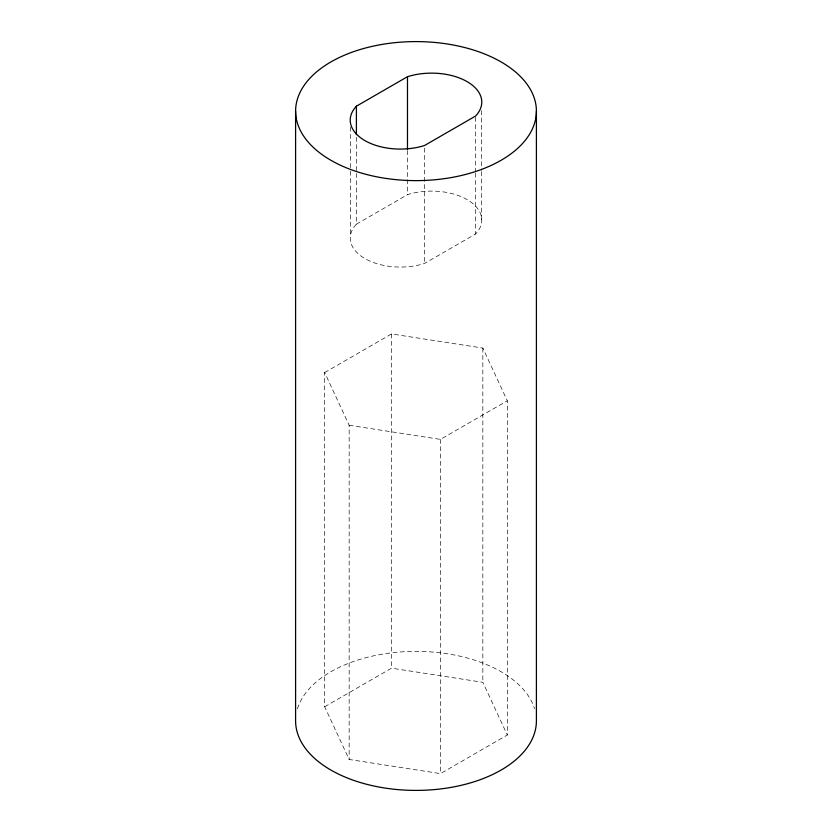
<?xml version="1.0" encoding="UTF-8"?>
<svg xmlns="http://www.w3.org/2000/svg" width="832" height="832" viewBox="0 0 832 832"><rect width="100%" height="100%" fill="white"/><g stroke="black" fill="none" stroke-linecap="round" stroke-linejoin="round"><path stroke-width="0.62" stroke-dasharray="4.16 3.12" d="M356.408 224.162L407.482 194.667A50.17 28.964 0 0 1 467.085 199.586A50.17 28.964 0 0 1 475.592 233.99L424.518 263.484A50.17 28.964 0 0 1 364.915 258.565A50.17 28.964 0 0 1 356.408 224.162L356.408 173.607M324.688 372.528L391.529 333.944L482.841 348.067L507.312 400.785L507.312 735.02L440.471 773.614L349.159 759.481L324.688 706.763L324.688 372.528L349.159 425.256L349.159 759.481M349.159 425.256L440.471 439.379L507.312 400.785M324.688 706.763L391.529 668.169L482.841 682.292L507.312 735.02M482.841 348.067L482.841 682.292M481.645 110.677L481.645 170.31M481.645 171.61L481.645 222.165M475.592 117.322L475.592 171.766M475.592 173.066L475.592 233.99M440.471 439.379L440.471 773.614M424.518 148.106L424.518 263.484M407.482 150.592L407.482 194.667M391.529 333.944L391.529 668.169M356.408 137.311L356.408 172.307M350.355 127.098L350.355 169.874M350.355 171.174L350.355 235.986M297.44 708.802A120.401 69.514 0 0 1 416 651.383A120.401 69.514 0 0 1 534.56 708.802"/><path stroke-width="1.25" d="M356.408 106.194L407.482 76.7A50.17 28.964 0 0 1 467.085 81.619A50.17 28.964 0 0 1 475.592 116.022L424.518 145.517A50.17 28.964 0 0 1 364.915 140.598A50.17 28.964 0 0 1 356.408 106.194L356.408 134.711M536.401 111.114A120.401 69.514 0 0 1 355.805 171.309A120.401 69.514 0 0 1 355.805 50.908A120.401 69.514 0 0 1 536.401 111.114L536.401 720.886A120.401 69.514 0 0 1 416 790.4A120.401 69.514 0 0 1 295.599 720.886L295.599 111.114M407.482 76.7L407.482 149.302"/></g></svg>
